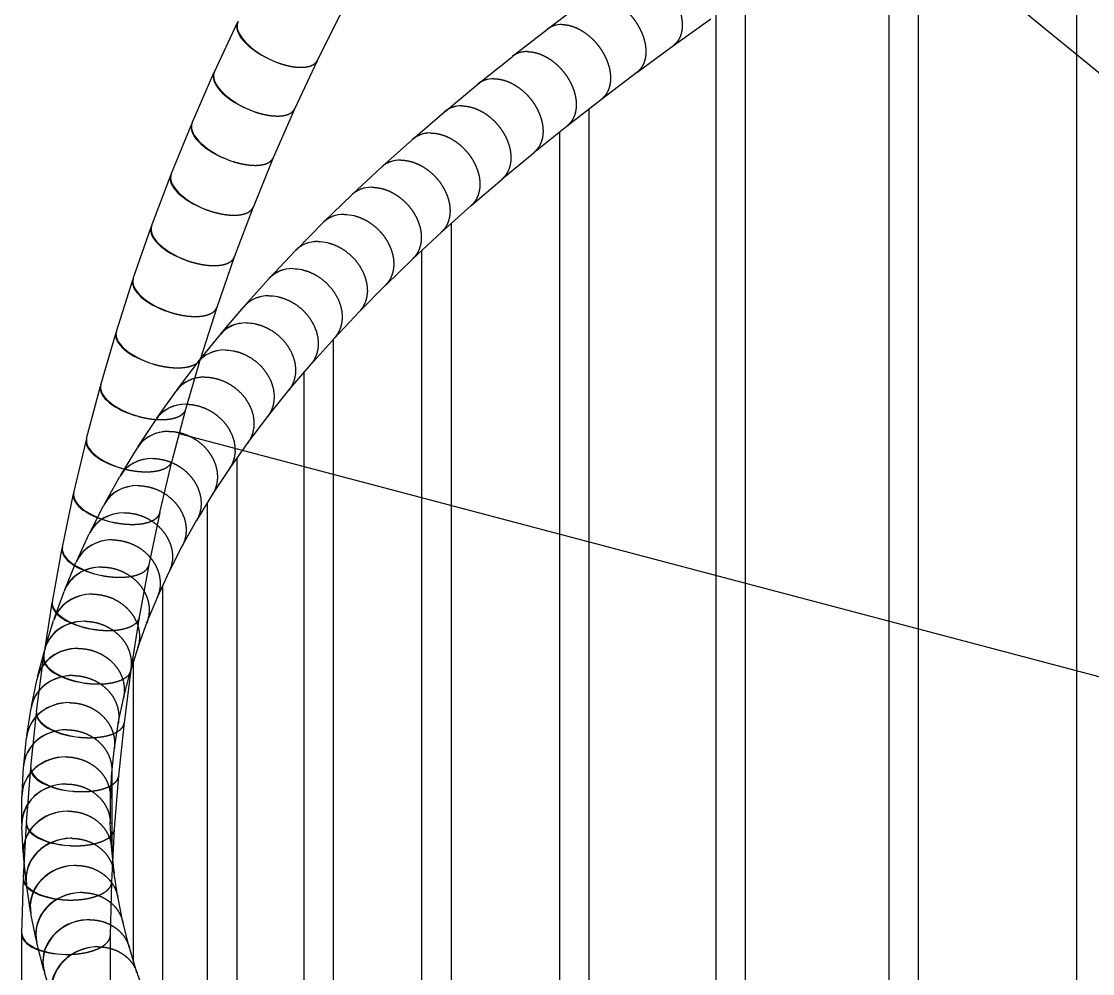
# Model space of a CAD drawing. Header units: millimetres. Extents: x -934 to 934, y -2220 to 2220.
# Drawn here: x -933.6 to -472.2, y 55.7 to 466 of the extents above; entities that cross this region are included whole.
import ezdxf

# ---------------------------------------------------------------- set-up
doc = ezdxf.new("R2010")
doc.units = ezdxf.units.MM
doc.layers.add('Elevation', color=7, linetype='CONTINUOUS')
doc.layers.add('Plan', color=7, linetype='CONTINUOUS')

msp = doc.modelspace()

# ---------------------------------------------------------------- linework, layer by layer
at = {"layer": 'Elevation'}
for p, q in [((-479.04, -316.78), (-479.04, 567.98)), ((-547.16, -275.36), (-547.16, 526.04)), ((-559.86, -267.31), (-559.86, 518.52)), ((-621.66, -226.42), (-621.66, 477.33)), ((-706.83, 462.87), (-691.37, 474.56)), ((-652.79, 455.63), (-636.6, 467.21)), ((-634.36, -217.55), (-634.36, 468.77)), ((-722.06, 451.01), (-707.05, 462.7)), ((-668.5, 444.09), (-652.75, 455.66)), ((-736.83, 439.14), (-722.29, 450.83)), ((-683.75, 432.56), (-668.45, 444.12)), ((-751.13, 427.25), (-737.07, 438.94)), ((-698.53, 421.05), (-683.7, 432.6)), ((-764.96, 415.35), (-751.38, 427.04)), ((-688.99, -177.27), (-688.99, 428.47)), ((-712.83, 409.55), (-698.47, 421.09)), ((-701.69, -167.3), (-701.69, 418.5)), ((-778.3, 403.43), (-765.22, 415.12)), ((-726.64, 398.06), (-712.77, 409.6)), ((-791.15, 391.49), (-778.57, 403.18)), ((-739.96, 386.59), (-726.58, 398.12)), ((-803.5, 379.53), (-791.44, 391.22)), ((-752.77, 375.15), (-739.89, 386.66)), ((-815.34, 367.54), (-803.8, 379.23)), ((-748.39, -127.85), (-748.39, 379.06)), ((-765.06, 363.72), (-752.69, 375.22)), ((-826.67, 355.53), (-815.65, 367.22)), ((-761.09, -116.2), (-761.09, 367.41)), ((-776.83, 352.31), (-764.98, 363.8)), ((-837.47, 343.49), (-826.98, 355.18)), ((-788.07, 340.93), (-776.75, 352.4)), ((-847.73, 331.43), (-837.79, 343.11)), ((-798.77, 329.57), (-787.98, 341.03)), ((-857.46, 319.33), (-848.07, 331.02)), ((-808.93, 318.25), (-798.67, 329.68)), ((-799.17, -77.92), (-799.17, 329.14)), ((-866.64, 307.19), (-857.81, 318.88)), ((-818.53, 306.95), (-808.82, 318.37)), ((-811.87, -63.6), (-811.87, 314.79)), ((-875.27, 295.02), (-866.99, 306.71)), ((-827.58, 295.69), (-818.42, 307.09)), ((-836.07, 284.46), (-827.47, 295.84)), ((-883.33, 282.81), (-875.62, 294.5)), ((-890.83, 270.56), (-883.69, 282.25)), ((-843.99, 273.27), (-835.95, 284.63)), ((-840.75, -26.63), (-840.75, 277.85)), ((-851.34, 262.12), (-843.87, 273.45)), ((-897.74, 258.27), (-891.18, 269.96)), ((-858.13, 251.01), (-851.22, 262.32)), ((-853.45, -7.48), (-853.45, 258.67)), ((-904.07, 245.94), (-898.09, 257.63)), ((-864.34, 239.94), (-858, 251.23)), ((-909.81, 233.55), (-904.41, 245.24)), ((-869.98, 228.92), (-864.22, 240.18)), ((-914.94, 221.13), (-910.13, 232.82)), ((-875.05, 217.94), (-869.86, 229.18)), ((-872.66, 28.09), (-872.66, 223.12)), ((-919.46, 208.66), (-915.24, 220.35)), ((-879.55, 207.01), (-874.93, 218.23)), ((-923.37, 196.14), (-919.74, 207.83)), ((-883.48, 196.13), (-879.44, 207.32)), ((-926.64, 183.59), (-923.61, 195.28)), ((-886.84, 185.28), (-883.38, 196.45)), ((-885.36, 61.14), (-885.36, 190.07)), ((-889.65, 174.47), (-886.76, 185.62)), ((-929.29, 171), (-926.85, 182.69)), ((-891.89, 163.7), (-889.57, 174.83)), ((-931.29, 158.38), (-929.46, 170.07)), ((-893.58, 152.95), (-891.83, 164.07)), ((-932.65, 145.74), (-931.42, 157.43)), ((-894.71, 142.22), (-893.54, 153.33)), ((-914.34, 149.1), (-914.34, 149.1)), ((-914.34, 149.1), (-914.34, 149.1)), ((-933.36, 133.08), (-932.73, 144.77)), ((-894.53, 107.47), (-894.53, 143.91)), ((-895.29, 131.51), (-894.69, 142.61)), ((-933.42, 120.41), (-933.39, 132.1)), ((-895.32, 120.8), (-895.29, 131.9)), ((-894.79, 110.08), (-895.34, 121.19)), ((-932.83, 107.74), (-933.4, 119.43)), ((-931.58, 95.08), (-932.75, 106.77)), ((-893.72, 99.36), (-894.83, 110.47)), ((-892.09, 88.61), (-893.78, 99.74)), ((-929.69, 82.43), (-931.46, 94.12)), ((-889.9, 77.84), (-892.16, 88.98)), ((-927.15, 69.81), (-929.52, 81.5)), ((-887.16, 67.04), (-889.99, 78.2)), ((-923.97, 57.22), (-926.94, 68.91)), ((-883.85, 56.19), (-887.26, 67.37)), ((-920.16, 44.66), (-923.73, 56.35)), ((-879.98, 45.31), (-883.96, 56.51))]:
    msp.add_line(p, q, dxfattribs=at)
for centre, major_axis, ratio, start_param, end_param in [((-695.34, 447.68), (11.71, -15.03), 0.68799, -3.627878, -3.141593), ((-695.34, 447.68), (11.49, -15.2), 0.673077, -3.141593, -3.131034), ((-695.34, 447.68), (11.49, -15.2), 0.673077, -3.618002, -3.141593), ((-710.35, 435.99), (11.94, -14.85), 0.70245, -3.65003, -3.141593), ((-710.35, 435.99), (11.71, -15.03), 0.68799, -3.639321, -3.141593), ((-710.35, 435.99), (11.71, -15.03), 0.68799, -3.141593, -3.130624), ((-724.89, 424.3), (12.18, -14.65), 0.716448, -3.673075, -3.141593), ((-724.89, 424.3), (11.94, -14.85), 0.70245, -3.141593, -3.130186), ((-724.89, 424.3), (11.94, -14.85), 0.70245, -3.661474, -3.141593), ((-738.95, 412.61), (12.43, -14.44), 0.729974, -3.697072, -3.141593), ((-738.95, 412.61), (12.18, -14.65), 0.716448, -3.684518, -3.141593), ((-738.95, 412.61), (12.18, -14.65), 0.716448, -3.141593, -3.129717), ((-752.52, 400.92), (12.69, -14.2), 0.74302, -3.722088, -3.141593), ((-752.52, 400.92), (12.43, -14.44), 0.729974, -3.141593, -3.129216), ((-752.52, 400.92), (12.43, -14.44), 0.729974, -3.708516, -3.141593), ((-765.6, 389.23), (12.97, -13.95), 0.755577, -3.748188, -3.141593), ((-765.6, 389.23), (12.69, -14.2), 0.74302, -3.733531, -3.141593), ((-765.6, 389.23), (12.69, -14.2), 0.74302, -3.141593, -3.128682), ((-778.18, 377.54), (13.26, -13.68), 0.767636, -3.775445, -3.141593), ((-778.18, 377.54), (12.97, -13.95), 0.755577, -3.759631, -3.141593), ((-778.18, 377.54), (12.97, -13.95), 0.755577, -3.141593, -3.128113), ((-790.24, 365.85), (13.56, -13.38), 0.77919, -3.803931, -3.141593), ((-790.24, 365.85), (13.26, -13.68), 0.767636, -3.141593, -3.127508), ((-790.24, 365.85), (13.26, -13.68), 0.767636, -3.786888, -3.141593), ((-801.79, 354.16), (13.86, -13.06), 0.790232, -3.833723, -3.141593), ((-801.79, 354.16), (13.56, -13.38), 0.77919, -3.815374, -3.141593), ((-801.79, 354.16), (13.56, -13.38), 0.77919, -3.141593, -3.126865), ((-812.8, 342.47), (14.18, -12.72), 0.800753, -3.864898, -3.141593), ((-812.8, 342.47), (13.86, -13.06), 0.790232, -3.141593, -3.126183), ((-812.8, 342.47), (13.86, -13.06), 0.790232, -3.845166, -3.141593), ((-823.28, 330.78), (14.51, -12.34), 0.810747, -3.897532, -3.141593), ((-823.28, 330.78), (14.18, -12.72), 0.800753, -3.876341, -3.141593), ((-823.28, 330.78), (14.18, -12.72), 0.800753, -3.141593, -3.125463), ((-833.22, 319.09), (14.85, -11.93), 0.820207, -3.931704, -3.141593), ((-833.22, 319.09), (14.51, -12.34), 0.810747, -3.908976, -3.141593), ((-833.22, 319.09), (14.51, -12.34), 0.810747, -3.141593, -3.124704), ((-842.61, 307.4), (15.2, -11.49), 0.829128, -3.967486, -3.141593), ((-842.61, 307.4), (14.85, -11.93), 0.820207, -3.943147, -3.141593), ((-842.61, 307.4), (14.85, -11.93), 0.820207, -3.141593, -3.123907), ((-851.45, 295.71), (15.55, -11.01), 0.837503, -4.004948, -3.141593), ((-851.45, 295.71), (15.2, -11.49), 0.829128, -3.97893, -3.141593), ((-851.45, 295.71), (15.2, -11.49), 0.829128, -3.141593, -3.123076), ((-859.72, 284.02), (15.9, -10.49), 0.845326, -4.04415, -3.141593), ((-859.72, 284.02), (15.55, -11.01), 0.837503, -4.016391, -3.141593), ((-859.72, 284.02), (15.55, -11.01), 0.837503, -3.141593, -3.122213), ((-867.43, 272.33), (16.26, -9.93), 0.852593, -4.085143, -3.141593), ((-867.43, 272.33), (15.9, -10.49), 0.845326, -4.055593, -3.141593), ((-867.43, 272.33), (15.9, -10.49), 0.845326, -3.141593, -3.121323), ((-874.57, 260.64), (16.61, -9.33), 0.859299, -4.127962, -3.141593), ((-874.57, 260.64), (16.26, -9.93), 0.852593, -4.096586, -3.141593), ((-874.57, 260.64), (16.26, -9.93), 0.852593, -3.141593, -3.120413), ((-881.13, 248.95), (16.96, -8.68), 0.86544, -4.172626, -3.141593), ((-881.13, 248.95), (16.61, -9.33), 0.859299, -4.139405, -3.141593), ((-887.11, 237.26), (17.29, -7.99), 0.87101, -4.219128, -3.141593), ((-887.11, 237.26), (16.96, -8.68), 0.86544, -4.184069, -3.141593), ((-881.13, 248.95), (16.61, -9.33), 0.859299, -3.141593, -3.119492), ((-887.11, 237.26), (16.96, -8.68), 0.86544, -3.141593, -3.11857), ((-892.51, 225.57), (17.62, -7.25), 0.876008, -4.267436, -3.141593), ((-892.51, 225.57), (17.29, -7.99), 0.87101, -4.230571, -3.141593), ((-897.32, 213.88), (17.92, -6.47), 0.880429, -4.317486, -3.141593), ((-897.32, 213.88), (17.62, -7.25), 0.876008, -4.278879, -3.141593), ((-892.51, 225.57), (17.29, -7.99), 0.87101, -3.141593, -3.117661), ((-901.54, 202.19), (18.19, -5.65), 0.88427, -4.369179, -3.141593), ((-901.54, 202.19), (17.92, -6.47), 0.880429, -4.328929, -3.141593), ((-897.32, 213.88), (17.62, -7.25), 0.876008, -3.141593, -3.11678), ((-901.54, 202.19), (17.92, -6.47), 0.880429, -3.141593, -3.115944), ((-905.17, 190.5), (18.44, -4.78), 0.887529, -4.422381, -3.141593), ((-905.17, 190.5), (18.19, -5.65), 0.88427, -4.380622, -3.141593), ((-908.2, 178.81), (18.65, -3.88), 0.890204, -4.476916, -3.141593), ((-908.2, 178.81), (18.44, -4.78), 0.887529, -4.433824, -3.141593), ((-905.17, 190.5), (18.19, -5.65), 0.88427, -3.141593, -3.11517), ((-910.64, 167.12), (18.82, -2.95), 0.892293, -4.532576, -3.141593), ((-910.64, 167.12), (18.65, -3.88), 0.890204, -4.48836, -3.141593), ((-908.2, 178.81), (18.44, -4.78), 0.887529, -3.141593, -3.114479), ((-912.47, 155.43), (18.94, -2), 0.893795, -4.589116, -3.141593), ((-912.47, 155.43), (18.82, -2.95), 0.892293, -4.544019, -3.141593), ((-910.64, 167.12), (18.65, -3.88), 0.890204, -3.141593, -3.113889), ((-913.71, 143.74), (19.02, -1.03), 0.894709, -4.646266, -3.141593), ((-913.71, 143.74), (18.94, -2), 0.893795, -4.60056, -3.141593), ((-912.47, 155.43), (18.82, -2.95), 0.892293, -3.141593, -3.113416), ((-913.71, 143.74), (19.02, -1.03), 0.894709, -4.646267, -4.646266), ((-914.34, 132.05), (19.05, -0.05), 0.895033, -4.703732, -3.141593), ((-914.34, 132.05), (19.02, -1.03), 0.894709, -4.657709, -3.141593), ((-914.34, 132.05), (19.02, -1.03), 0.894709, -4.664016, -4.657709), ((-914.34, 132.05), (19.05, -0.05), 0.895033, -4.710038, -4.703732), ((-914.34, 132.05), (19.02, -1.03), 0.894709, -4.664015957, -4.664015787), ((-914.34, 132.05), (19.05, -0.05), 0.895033, -4.710041, -4.710038), ((-913.71, 143.74), (18.94, -2), 0.893795, -3.141593, -3.113076), ((-914.37, 120.36), (19.03, 0.93), 0.894769, -4.756076, -3.141593), ((-914.37, 120.36), (19.05, -0.05), 0.895033, -4.710038, -3.141593), ((-914.37, 120.36), (19.03, 0.93), 0.894769, -4.761215, -4.756076), ((-914.37, 120.36), (19.05, -0.05), 0.895033, -4.715176, -4.710038), ((-914.34, 132.05), (19.02, -1.03), 0.894709, -3.141593, -3.11288), ((-913.8, 108.67), (18.95, 1.9), 0.893915, -4.801815, -3.141593), ((-913.8, 108.67), (19.03, 0.93), 0.894769, -4.756076, -3.141593), ((-913.8, 108.67), (18.95, 1.9), 0.893915, -4.81841, -4.801815), ((-913.8, 108.67), (19.03, 0.93), 0.894769, -4.772658, -4.756076), ((-914.37, 120.36), (19.05, -0.05), 0.895033, -3.141593, -3.112834), ((-912.63, 96.98), (18.83, 2.86), 0.892474, -4.846951, -3.141593), ((-912.63, 96.98), (18.95, 1.9), 0.893915, -4.801815, -3.141593), ((-912.63, 96.98), (18.83, 2.86), 0.892474, -4.875025, -4.846951), ((-912.63, 96.98), (18.95, 1.9), 0.893915, -4.829853, -4.801815), ((-913.8, 108.67), (19.03, 0.93), 0.894769, -3.141593, -3.11294), ((-910.85, 85.29), (18.67, 3.79), 0.890444, -4.891197, -3.141593), ((-910.85, 85.29), (18.83, 2.86), 0.892474, -4.846951, -3.141593), ((-910.85, 85.29), (18.67, 3.79), 0.890444, -4.930786, -4.891197), ((-910.85, 85.29), (18.83, 2.86), 0.892474, -4.886468, -4.846951), ((-912.63, 96.98), (18.95, 1.9), 0.893915, -3.141593, -3.113195), ((-908.48, 73.6), (18.46, 4.69), 0.887829, -4.934294, -3.141593), ((-908.48, 73.6), (18.67, 3.79), 0.890444, -4.891197, -3.141593), ((-908.48, 73.6), (18.46, 4.69), 0.887829, -4.985447, -4.934294), ((-908.48, 73.6), (18.67, 3.79), 0.890444, -4.94223, -4.891197), ((-910.85, 85.29), (18.83, 2.86), 0.892474, -3.141593, -3.113589), ((-905.51, 61.91), (18.22, 5.56), 0.884629, -4.976016, -3.141593), ((-905.51, 61.91), (18.46, 4.69), 0.887829, -4.934294, -3.141593), ((-905.51, 61.91), (18.22, 5.56), 0.884629, -5.038793, -4.976016), ((-905.51, 61.91), (18.46, 4.69), 0.887829, -4.99689, -4.934294), ((-908.48, 73.6), (18.67, 3.79), 0.890444, -3.141593, -3.114111), ((-901.94, 50.22), (18.22, 5.56), 0.884629, -4.976016, -3.141593), ((-901.94, 50.22), (17.95, 6.39), 0.880847, -5.016173, -3.141593), ((-901.94, 50.22), (17.95, 6.39), 0.880847, -5.090648, -5.016173), ((-901.94, 50.22), (18.22, 5.56), 0.884629, -5.050236, -4.976016), ((-905.51, 61.91), (18.46, 4.69), 0.887829, -3.141593, -3.114743)]:
    msp.add_ellipse(centre, major_axis=major_axis, ratio=ratio, start_param=start_param, end_param=end_param, dxfattribs=at)
for points, degree in [([(-685.56, 476.42), (-683.95, 476.31), (-682.28, 475.99), (-680.59, 475.47), (-678.88, 474.74), (-677.19, 473.82), (-675.53, 472.72), (-673.92, 471.46), (-672.39, 470.04), (-670.96, 468.49), (-669.63, 466.83), (-668.43, 465.07), (-667.38, 463.24), (-666.48, 461.36), (-665.75, 459.46)], 1), ([(-650.1, 470.96), (-649.69, 469.59), (-649.36, 468.24), (-649.13, 466.91), (-649, 465.6), (-648.95, 464.32), (-649.01, 463.09), (-649.16, 461.91), (-649.41, 460.79), (-649.75, 459.73), (-650.18, 458.75), (-650.7, 457.85), (-651.3, 457.03), (-651.99, 456.3), (-652.75, 455.66)], 1), ([(-700.86, 464.73), (-699.21, 464.62), (-697.51, 464.3), (-695.79, 463.78), (-694.06, 463.05), (-692.34, 462.13), (-690.66, 461.03), (-689.04, 459.77), (-687.5, 458.35), (-686.06, 456.8), (-684.73, 455.14), (-683.54, 453.38), (-682.49, 451.55), (-681.61, 449.67), (-680.89, 447.77)], 1), ([(-665.68, 459.27), (-665.29, 457.93), (-664.98, 456.6), (-664.77, 455.29), (-664.65, 454), (-664.62, 452.75), (-664.69, 451.53), (-664.85, 450.37), (-665.11, 449.26), (-665.45, 448.21), (-665.88, 447.24), (-666.41, 446.33), (-667.01, 445.51), (-667.69, 444.77), (-668.45, 444.12)], 1), ([(-665.75, 459.46), (-665.68, 459.27)], 1), ([(-715.7, 453.04), (-714.02, 452.93), (-712.29, 452.61), (-710.53, 452.09), (-708.78, 451.36), (-707.04, 450.44), (-705.34, 449.34), (-703.71, 448.08), (-702.16, 446.66), (-700.71, 445.11), (-699.38, 443.45), (-698.19, 441.69), (-697.15, 439.86), (-696.28, 437.98), (-695.58, 436.08)], 1), ([(-652.75, 455.66), (-652.83, 455.6)], 1), ([(-680.89, 447.77), (-680.83, 447.58)], 1), ([(-680.83, 447.58), (-680.45, 446.27), (-680.16, 444.96), (-679.97, 443.67), (-679.86, 442.41), (-679.85, 441.18), (-679.93, 439.98), (-680.1, 438.83), (-680.36, 437.74), (-680.71, 436.7), (-681.14, 435.73), (-681.66, 434.83), (-682.26, 434), (-682.94, 433.26), (-683.7, 432.6)], 1), ([(-668.45, 444.12), (-668.54, 444.06)], 1), ([(-730.07, 441.35), (-728.35, 441.24), (-726.59, 440.92), (-724.81, 440.4), (-723.03, 439.67), (-721.27, 438.75), (-719.56, 437.65), (-717.91, 436.39), (-716.35, 434.97), (-714.9, 433.42), (-713.58, 431.76), (-712.39, 430), (-711.36, 428.17), (-710.5, 426.29), (-709.82, 424.39)], 1), ([(-695.52, 435.89), (-695.17, 434.6), (-694.9, 433.32), (-694.72, 432.06), (-694.63, 430.82), (-694.62, 429.61), (-694.71, 428.44), (-694.89, 427.31), (-695.15, 426.22), (-695.5, 425.2), (-695.94, 424.23), (-696.46, 423.34), (-697.06, 422.51), (-697.73, 421.76), (-698.47, 421.09)], 1), ([(-695.58, 436.08), (-695.52, 435.89)], 1), ([(-743.95, 429.66), (-742.21, 429.55), (-740.42, 429.23), (-738.61, 428.71), (-736.81, 427.98), (-735.03, 427.06), (-733.3, 425.96), (-731.64, 424.7), (-730.08, 423.28), (-728.62, 421.73), (-727.3, 420.07), (-726.12, 418.31), (-725.1, 416.48), (-724.25, 414.6), (-723.58, 412.7)], 1), ([(-683.7, 432.6), (-683.8, 432.52)], 1), ([(-709.76, 424.2), (-709.42, 422.94), (-709.17, 421.69), (-709.01, 420.45), (-708.93, 419.24), (-708.94, 418.05), (-709.03, 416.9), (-709.22, 415.79), (-709.48, 414.72), (-709.84, 413.7), (-710.27, 412.75), (-710.78, 411.85), (-711.37, 411.03), (-712.04, 410.27), (-712.77, 409.6)], 1), ([(-709.82, 424.39), (-709.76, 424.2)], 1), ([(-698.47, 421.09), (-698.58, 421)], 1), ([(-757.35, 417.97), (-755.57, 417.86), (-753.76, 417.54), (-751.92, 417.02), (-750.1, 416.29), (-748.3, 415.37), (-746.56, 414.27), (-744.89, 413.01), (-743.32, 411.59), (-741.86, 410.04), (-740.54, 408.38), (-739.36, 406.62), (-738.35, 404.79), (-737.52, 402.91), (-736.87, 401.01)], 1), ([(-723.53, 412.51), (-723.21, 411.28), (-722.98, 410.06), (-722.83, 408.85), (-722.76, 407.66), (-722.78, 406.5), (-722.89, 405.37), (-723.07, 404.27), (-723.34, 403.22), (-723.69, 402.22), (-724.12, 401.27), (-724.63, 400.39), (-725.21, 399.56), (-725.86, 398.8), (-726.58, 398.12)], 1), ([(-723.58, 412.7), (-723.53, 412.51)], 1), ([(-770.25, 406.28), (-768.44, 406.17), (-766.6, 405.85), (-764.74, 405.33), (-762.9, 404.6), (-761.08, 403.68), (-759.33, 402.58), (-757.65, 401.32), (-756.07, 399.9), (-754.62, 398.35), (-753.29, 396.69), (-752.13, 394.93), (-751.13, 393.1), (-750.31, 391.22), (-749.68, 389.32)], 1), ([(-712.77, 409.6), (-712.89, 409.5)], 1), ([(-736.82, 400.82), (-736.52, 399.62), (-736.31, 398.43), (-736.18, 397.25), (-736.12, 396.09), (-736.15, 394.95), (-736.26, 393.84), (-736.44, 392.77), (-736.71, 391.74), (-737.06, 390.75), (-737.48, 389.81), (-737.98, 388.93), (-738.55, 388.11), (-739.19, 387.35), (-739.89, 386.66)], 1), ([(-736.87, 401.01), (-736.82, 400.82)], 1), ([(-726.58, 398.12), (-726.71, 398.01)], 1), ([(-782.64, 394.59), (-780.8, 394.48), (-778.94, 394.16), (-777.06, 393.64), (-775.19, 392.91), (-773.36, 391.99), (-771.6, 390.89), (-769.91, 389.63), (-768.33, 388.21), (-766.87, 386.66), (-765.55, 385), (-764.39, 383.24), (-763.41, 381.41), (-762.6, 379.53), (-761.99, 377.63)], 1), ([(-749.63, 389.13), (-749.35, 387.96), (-749.15, 386.8), (-749.03, 385.65), (-748.99, 384.52), (-749.02, 383.41), (-749.14, 382.33), (-749.33, 381.28), (-749.59, 380.26), (-749.93, 379.29), (-750.35, 378.37), (-750.83, 377.49), (-751.39, 376.67), (-752.01, 375.91), (-752.69, 375.22)], 1), ([(-749.68, 389.32), (-749.63, 389.13)], 1), ([(-739.89, 386.66), (-740.03, 386.53)], 1), ([(-794.52, 382.9), (-793.13, 382.9), (-791.7, 382.71), (-790.27, 382.35)], 3), ([(-790.27, 382.35), (-788.67, 381.88), (-787.1, 381.27), (-785.54, 380.52), (-784.03, 379.65), (-782.58, 378.65), (-781.19, 377.54), (-779.88, 376.33), (-778.67, 375.02), (-777.55, 373.63), (-776.55, 372.18), (-775.66, 370.67), (-774.91, 369.12), (-774.28, 367.54), (-773.8, 365.94)], 1), ([(-761.94, 377.44), (-761.69, 376.3), (-761.51, 375.18), (-761.4, 374.06), (-761.36, 372.96), (-761.4, 371.88), (-761.52, 370.82), (-761.71, 369.79), (-761.97, 368.8), (-762.3, 367.85), (-762.71, 366.94), (-763.18, 366.07), (-763.72, 365.26), (-764.32, 364.5), (-764.98, 363.8)], 1), ([(-761.99, 377.63), (-761.94, 377.44)], 1), ([(-752.69, 375.22), (-752.85, 375.08)], 1), ([(-805.87, 371.21), (-804.54, 371.21), (-803.17, 371.04), (-801.81, 370.72)], 3), ([(-801.81, 370.72), (-801.76, 370.71)], 1), ([(-801.76, 370.71), (-799.06, 369.87), (-796.43, 368.63), (-793.93, 367.04), (-791.62, 365.12), (-789.57, 362.94), (-787.82, 360.53), (-786.42, 357.97), (-785.4, 355.31), (-784.78, 352.62), (-784.59, 349.97), (-784.82, 347.43), (-785.48, 345.05), (-786.54, 342.9), (-787.98, 341.03)], 1), ([(-773.8, 365.94), (-773.55, 364.83), (-773.37, 363.72), (-773.27, 362.62), (-773.23, 361.54), (-773.27, 360.47), (-773.38, 359.43), (-773.56, 358.41), (-773.82, 357.42), (-774.14, 356.47), (-774.53, 355.56), (-774.99, 354.7), (-775.51, 353.88), (-776.1, 353.11), (-776.75, 352.4)], 1), ([(-764.98, 363.8), (-765.15, 363.64)], 1), ([(-816.69, 359.52), (-815.42, 359.52), (-814.12, 359.37), (-812.82, 359.09)], 3), ([(-812.82, 359.09), (-812.78, 359.08)], 1), ([(-812.78, 359.08), (-810.07, 358.28), (-807.43, 357.09), (-804.92, 355.54), (-802.6, 353.68), (-800.53, 351.54), (-798.77, 349.18), (-797.34, 346.65), (-796.29, 344.02), (-795.65, 341.36), (-795.43, 338.72), (-795.63, 336.17), (-796.25, 333.78), (-797.27, 331.6), (-798.67, 329.68)], 1), ([(-776.75, 352.4), (-776.92, 352.22)], 1), ([(-826.98, 347.83), (-825.77, 347.83), (-824.53, 347.7), (-823.3, 347.45)], 3), ([(-823.3, 347.45), (-823.26, 347.44)], 1), ([(-823.26, 347.44), (-820.55, 346.68), (-817.91, 345.54), (-815.39, 344.05), (-813.06, 342.23), (-810.98, 340.14), (-809.19, 337.83), (-807.75, 335.34), (-806.67, 332.75), (-806, 330.11), (-805.74, 327.49), (-805.9, 324.94), (-806.48, 322.53), (-807.46, 320.33), (-808.82, 318.37)], 1), ([(-787.98, 341.03), (-788.17, 340.83)], 1), ([(-836.72, 336.14), (-835.57, 336.14), (-834.4, 336.02), (-833.24, 335.8)], 3), ([(-833.24, 335.8), (-833.2, 335.8)], 1), ([(-833.2, 335.8), (-830.49, 335.08), (-827.85, 333.99), (-825.33, 332.55), (-822.99, 330.78), (-820.9, 328.75), (-819.1, 326.48), (-817.63, 324.04), (-816.53, 321.49), (-815.82, 318.88), (-815.52, 316.27), (-815.64, 313.73), (-816.17, 311.31), (-817.11, 309.08), (-818.42, 307.09)], 1), ([(-798.67, 329.68), (-798.88, 329.46)], 1), ([(-845.91, 324.45), (-844.83, 324.45), (-843.73, 324.35), (-842.62, 324.15)], 3), ([(-842.62, 324.15), (-842.6, 324.15)], 1), ([(-842.6, 324.15), (-839.89, 323.48), (-837.25, 322.43), (-834.73, 321.04), (-832.39, 319.34), (-830.29, 317.35), (-828.47, 315.14), (-826.98, 312.75), (-825.85, 310.24), (-825.11, 307.66), (-824.77, 305.07), (-824.84, 302.54), (-825.32, 300.12), (-826.21, 297.87), (-827.47, 295.84)], 1), ([(-808.82, 318.37), (-808.93, 318.25), (-809.04, 318.12)], 2), ([(-854.54, 312.76), (-853.01, 312.76), (-851.46, 312.5)], 2), ([(-851.46, 312.5), (-851.43, 312.5)], 1), ([(-851.43, 312.5), (-848.74, 311.87), (-846.1, 310.87), (-843.59, 309.54), (-841.25, 307.89), (-839.14, 305.96), (-837.31, 303.81), (-835.8, 301.47), (-834.64, 299), (-833.86, 296.46), (-833.48, 293.9), (-833.5, 291.38), (-833.93, 288.96), (-834.75, 286.69), (-835.95, 284.63)], 1), ([(-818.42, 307.09), (-818.53, 306.95), (-818.65, 306.81)], 2), ([(-862.62, 301.07), (-861.18, 301.07), (-859.73, 300.85)], 2), ([(-859.73, 300.85), (-859.71, 300.85)], 1), ([(-859.71, 300.85), (-857.03, 300.26), (-854.4, 299.31), (-851.9, 298.03), (-849.56, 296.44), (-847.45, 294.57), (-845.61, 292.48), (-844.08, 290.2), (-842.89, 287.78), (-842.07, 285.28), (-841.64, 282.75), (-841.61, 280.25), (-841.98, 277.83), (-842.74, 275.55), (-843.87, 273.45)], 1), ([(-827.47, 295.84), (-827.58, 295.69), (-827.7, 295.54)], 2), ([(-870.12, 289.38), (-868.79, 289.38), (-867.44, 289.19)], 2), ([(-867.44, 289.19), (-867.42, 289.19)], 1), ([(-867.42, 289.19), (-864.75, 288.64), (-862.15, 287.74), (-859.65, 286.52), (-857.32, 284.99), (-855.21, 283.19), (-853.36, 281.15), (-851.81, 278.93), (-850.59, 276.56), (-849.74, 274.11), (-849.26, 271.62), (-849.17, 269.14), (-849.48, 266.73), (-850.16, 264.44), (-851.22, 262.32)], 1), ([(-835.95, 284.63), (-836.07, 284.46), (-836.19, 284.29)], 2), ([(-877.05, 277.69), (-875.82, 277.69), (-874.58, 277.53)], 2), ([(-874.58, 277.53), (-874.56, 277.53)], 1), ([(-874.56, 277.53), (-871.92, 277.02), (-869.33, 276.17), (-866.85, 275), (-864.53, 273.54), (-862.42, 271.8), (-860.56, 269.83), (-858.99, 267.67), (-857.75, 265.37), (-856.86, 262.96), (-856.33, 260.51), (-856.18, 258.06), (-856.42, 255.66), (-857.03, 253.37), (-858, 251.23)], 1), ([(-843.87, 273.45), (-843.99, 273.27), (-844.12, 273.08)], 2), ([(-883.4, 266), (-882.27, 266), (-881.14, 265.87)], 2), ([(-881.14, 265.87), (-881.12, 265.87)], 1), ([(-881.12, 265.87), (-878.51, 265.4), (-875.94, 264.6), (-873.48, 263.49), (-871.18, 262.08), (-869.07, 260.41), (-867.21, 258.51), (-865.63, 256.42), (-864.36, 254.18), (-863.42, 251.83), (-862.84, 249.42), (-862.63, 247.01), (-862.8, 244.63), (-863.33, 242.34), (-864.22, 240.18)], 1), ([(-851.22, 262.32), (-851.34, 262.12), (-851.48, 261.92)], 2), ([(-889.17, 254.31), (-888.15, 254.31), (-887.12, 254.2)], 2), ([(-887.12, 254.2), (-887.11, 254.2)], 1), ([(-887.11, 254.2), (-884.52, 253.77), (-881.99, 253.02), (-879.55, 251.97), (-877.26, 250.63), (-875.17, 249.03), (-873.3, 247.2), (-871.7, 245.18), (-870.41, 243), (-869.43, 240.71), (-868.8, 238.36), (-868.53, 235.98), (-868.62, 233.63), (-869.06, 231.35), (-869.86, 229.18)], 1), ([(-858, 251.23), (-858.13, 251.01), (-858.26, 250.79)], 2), ([(-894.36, 242.62), (-893.44, 242.62), (-892.52, 242.53)], 2), ([(-892.52, 242.53), (-892.51, 242.53)], 1), ([(-892.51, 242.53), (-889.96, 242.14), (-887.46, 241.44), (-885.05, 240.45), (-882.78, 239.17), (-880.69, 237.64), (-878.83, 235.89), (-877.22, 233.94), (-875.9, 231.83), (-874.89, 229.61), (-874.2, 227.31), (-873.87, 224.98), (-873.87, 222.66), (-874.23, 220.4), (-874.93, 218.23)], 1), ([(-864.22, 240.18), (-864.34, 239.94), (-864.47, 239.7)], 2), ([(-898.96, 230.93), (-898.14, 230.93), (-897.33, 230.86)], 2), ([(-897.33, 230.86), (-897.32, 230.86)], 1), ([(-897.32, 230.86), (-894.81, 230.51), (-892.35, 229.86), (-889.97, 228.92), (-887.73, 227.71), (-885.66, 226.26), (-883.79, 224.58), (-882.18, 222.7), (-880.83, 220.67), (-879.78, 218.52), (-879.05, 216.28), (-878.64, 214.01), (-878.57, 211.72), (-878.84, 209.48), (-879.44, 207.32)], 1), ([(-869.86, 229.18), (-869.98, 228.92), (-870.11, 228.66)], 2), ([(-902.97, 219.24), (-902.26, 219.24), (-901.55, 219.19)], 2), ([(-901.55, 219.19), (-901.54, 219.19)], 1), ([(-901.54, 219.19), (-899.08, 218.87), (-896.65, 218.27), (-894.31, 217.39), (-892.1, 216.25), (-890.04, 214.87), (-888.19, 213.27), (-886.57, 211.47), (-885.2, 209.52), (-884.11, 207.44), (-883.33, 205.27), (-882.86, 203.05), (-882.71, 200.81), (-882.88, 198.6), (-883.38, 196.45)], 1), ([(-874.93, 218.23), (-875.05, 217.94), (-875.18, 217.67)], 2), ([(-906.38, 207.55), (-905.78, 207.55), (-905.17, 207.51)], 2), ([(-905.17, 207.51), (-905.17, 207.51)], 1), ([(-905.17, 207.51), (-902.75, 207.23), (-900.37, 206.68), (-898.07, 205.86), (-895.89, 204.78), (-893.86, 203.47), (-892.01, 201.95), (-890.39, 200.24), (-889, 198.37), (-887.88, 196.37), (-887.05, 194.27), (-886.51, 192.11), (-886.28, 189.93), (-886.37, 187.75), (-886.76, 185.62)], 1), ([(-879.44, 207.32), (-879.55, 207.01), (-879.67, 206.71)], 2), ([(-909.19, 195.86), (-908.7, 195.86), (-908.2, 195.83)], 2), ([(-908.2, 195.83), (-908.2, 195.83)], 1), ([(-908.2, 195.83), (-905.83, 195.59), (-903.5, 195.08), (-901.25, 194.32), (-899.1, 193.31), (-897.09, 192.08), (-895.26, 190.64), (-893.64, 189.01), (-892.24, 187.22), (-891.09, 185.3), (-890.21, 183.28), (-889.61, 181.19), (-889.3, 179.06), (-889.29, 176.93), (-889.57, 174.83)], 1), ([(-883.38, 196.45), (-883.48, 196.13), (-883.59, 195.81)], 2), ([(-886.76, 185.62), (-886.84, 185.28), (-886.95, 184.94)], 2), ([(-911.41, 184.17), (-911.02, 184.17), (-910.64, 184.15)], 2), ([(-910.64, 184.15), (-910.64, 184.15)], 1), ([(-910.64, 184.15), (-908.32, 183.94), (-906.04, 183.48), (-903.83, 182.77), (-901.73, 181.83), (-899.75, 180.68), (-897.93, 179.31), (-896.31, 177.77), (-894.9, 176.07), (-893.72, 174.24), (-892.8, 172.3), (-892.14, 170.28), (-891.75, 168.21), (-891.65, 166.13), (-891.83, 164.07)], 1), ([(-913.03, 172.48), (-912.75, 172.48), (-912.47, 172.47)], 2), ([(-912.47, 172.47), (-910.22, 172.29), (-907.99, 171.87), (-905.83, 171.22), (-903.76, 170.35), (-901.82, 169.27), (-900.02, 167.99), (-898.41, 166.53), (-896.99, 164.92), (-895.79, 163.17), (-894.82, 161.31), (-894.11, 159.37), (-893.65, 157.38), (-893.46, 155.35), (-893.54, 153.33)], 1), ([(-889.57, 174.83), (-889.65, 174.47), (-889.74, 174.12)], 2), ([(-891.83, 164.07), (-891.89, 163.7), (-891.97, 163.33)], 2), ([(-914.04, 160.79), (-913.71, 160.78)], 1), ([(-913.71, 160.78), (-911.51, 160.64), (-909.34, 160.26), (-907.23, 159.67), (-905.21, 158.86), (-903.3, 157.85), (-901.53, 156.65), (-899.92, 155.28), (-898.5, 153.75), (-897.28, 152.09), (-896.28, 150.32), (-895.51, 148.46), (-894.98, 146.54), (-894.71, 144.58), (-894.69, 142.61)], 1), ([(-893.54, 153.33), (-893.58, 152.95), (-893.64, 152.57)], 2), ([(-914.46, 149.1), (-914.34, 149.1)], 1), ([(-914.34, 149.1), (-912.2, 148.98), (-910.09, 148.64), (-908.04, 148.1), (-906.06, 147.36), (-904.19, 146.42), (-902.45, 145.3), (-900.85, 144.01), (-899.43, 142.58), (-898.19, 141.01), (-897.16, 139.32), (-896.35, 137.55), (-895.76, 135.7), (-895.4, 133.81), (-895.29, 131.9)], 1), ([(-914.34, 149.1), (-914.34, 149.1)], 1), ([(-894.69, 142.61), (-894.71, 142.22), (-894.75, 141.83)], 2), ([(-914.27, 137.41), (-912.2, 137.31), (-910.16, 137.01), (-908.17, 136.51), (-906.26, 135.82), (-904.43, 134.95), (-902.73, 133.91), (-901.16, 132.7), (-899.75, 131.36), (-898.51, 129.88), (-897.46, 128.29), (-896.61, 126.6), (-895.96, 124.84), (-895.54, 123.03), (-895.34, 121.19)], 1), ([(-895.29, 131.9), (-895.29, 131.51), (-895.31, 131.12)], 2), ([(-913.48, 125.72), (-911.5, 125.62), (-909.53, 125.35), (-907.62, 124.88), (-905.77, 124.25), (-904.01, 123.44), (-902.36, 122.47), (-900.83, 121.35), (-899.45, 120.09), (-898.22, 118.7), (-897.16, 117.21), (-896.28, 115.62), (-895.6, 113.95), (-895.11, 112.23), (-894.83, 110.47)], 1), ([(-895.34, 121.19), (-895.32, 120.8), (-895.32, 120.4)], 2), ([(-912.09, 114.03), (-910.19, 113.94), (-908.3, 113.68), (-906.47, 113.26), (-904.69, 112.67), (-902.99, 111.92), (-901.4, 111.02), (-899.91, 109.97), (-898.55, 108.8), (-897.34, 107.51), (-896.28, 106.11), (-895.39, 104.61), (-894.67, 103.04), (-894.13, 101.41), (-893.78, 99.74)], 1), ([(-894.83, 110.47), (-894.79, 110.08), (-894.78, 109.69)], 2), ([(-910.1, 102.34), (-908.27, 102.26), (-906.47, 102.02), (-904.71, 101.63), (-903.01, 101.08), (-901.37, 100.39), (-899.83, 99.55), (-898.39, 98.59), (-897.07, 97.49), (-895.87, 96.29), (-894.81, 94.98), (-893.91, 93.58), (-893.16, 92.11), (-892.58, 90.57), (-892.16, 88.98)], 1), ([(-893.78, 99.74), (-893.72, 99.36), (-893.68, 98.98)], 2), ([(-907.51, 90.65), (-905.76, 90.57), (-904.04, 90.36), (-902.35, 89.99), (-900.72, 89.49), (-899.15, 88.85), (-897.66, 88.08), (-896.27, 87.18), (-894.98, 86.17), (-893.81, 85.05), (-892.76, 83.83), (-891.85, 82.53), (-891.08, 81.14), (-890.46, 79.7), (-889.99, 78.2)], 1), ([(-892.16, 88.98), (-892.09, 88.61), (-892.03, 88.24)], 2), ([(-904.32, 78.96), (-902.65, 78.89), (-901.01, 78.69), (-899.4, 78.35), (-897.83, 77.89), (-896.33, 77.3), (-894.9, 76.59), (-893.55, 75.76), (-892.3, 74.83), (-891.15, 73.79), (-890.12, 72.65), (-889.2, 71.44), (-888.42, 70.14), (-887.77, 68.79), (-887.26, 67.37)], 1), ([(-889.99, 78.2), (-889.9, 77.84), (-889.83, 77.48)], 2), ([(-900.54, 67.27), (-898.95, 67.21), (-897.38, 67.02), (-895.84, 66.71), (-894.34, 66.29), (-892.9, 65.74), (-891.53, 65.09), (-890.23, 64.33), (-889.02, 63.46), (-887.9, 62.5), (-886.88, 61.45), (-885.97, 60.31), (-885.18, 59.11), (-884.51, 57.84), (-883.96, 56.51)], 1), ([(-887.26, 67.37), (-887.16, 67.04), (-887.07, 66.69)], 2), ([(-883.96, 56.51), (-883.85, 56.19), (-883.75, 55.87)], 2)]:
    msp.add_open_spline(points, degree=degree, dxfattribs=at)
at = {"layer": 'Plan'}
for p, q in [((-44.25, 95.76), (-692.79, 626.7)), ((-806.15, 449.2), (-795.87, 469.79)), ((-850.48, 444.35), (-840.54, 465.6)), ((-815.88, 428.39), (-806.13, 449.24)), ((-860.07, 422.41), (-850.68, 443.91)), ((-825.07, 407.34), (-815.86, 428.44)), ((-869.09, 400.23), (-860.26, 421.96)), ((-833.72, 386.06), (-825.05, 407.38)), ((-877.55, 377.82), (-869.27, 399.77)), ((-841.83, 364.57), (-833.71, 386.11)), ((-885.42, 355.21), (-877.71, 377.36)), ((-849.37, 342.87), (-841.81, 364.61)), ((-892.71, 332.4), (-885.58, 354.74)), ((-856.36, 320.99), (-849.36, 342.92)), ((-899.42, 309.4), (-892.86, 331.93)), ((-862.79, 298.93), (-856.35, 321.03)), ((-905.53, 286.25), (-899.55, 308.93)), ((-868.64, 276.72), (-862.77, 298.98)), ((-55.28, 74.16), (-865.58, 288.35)), ((-911.05, 262.95), (-905.65, 285.78)), ((-873.93, 254.37), (-868.63, 276.77)), ((-915.97, 239.51), (-911.16, 262.47)), ((-878.64, 231.89), (-873.92, 254.42)), ((-920.28, 215.95), (-916.06, 239.03)), ((-882.77, 209.29), (-878.63, 231.93)), ((-923.99, 192.29), (-920.37, 215.47)), ((-886.32, 186.59), (-882.76, 209.34)), ((-927.09, 168.55), (-924.06, 191.81)), ((-889.29, 163.82), (-886.31, 186.64)), ((-929.58, 144.73), (-927.15, 168.06)), ((-891.67, 140.97), (-889.28, 163.86)), ((-931.46, 120.85), (-929.63, 144.24)), ((-893.46, 118.07), (-891.66, 141.02)), ((-932.73, 96.94), (-931.5, 120.37)), ((-894.67, 95.13), (-893.46, 118.12)), ((-933.38, 73), (-932.75, 96.45)), ((-895.29, 72.17), (-894.67, 95.18)), ((-933.42, 49.05), (-933.39, 72.51)), ((-895.32, 49.2), (-895.29, 72.22)), ((-914.34, 63.99), (-914.34, 63.99)), ((-914.34, 63.99), (-914.34, 63.99))]:
    msp.add_line(p, q, dxfattribs=at)
for centre, major_axis, start_param, end_param in [((-823.28, 457.53), (17.04, -8.51), 3.141593, 4.718111), ((-823.28, 457.53), (17.26, -8.07), 3.141593, 4.706667), ((-823.28, 457.53), (17.26, -8.07), 3.112836, 3.141593), ((-833.22, 436.28), (17.46, -7.63), 3.141593, 4.706667), ((-833.22, 436.28), (17.26, -8.07), 3.141593, 4.718111), ((-833.22, 436.28), (17.46, -7.63), 3.112836, 3.141593), ((-842.61, 414.79), (17.65, -7.17), 3.141593, 4.706667), ((-842.61, 414.79), (17.46, -7.63), 3.141593, 4.718111), ((-842.61, 414.79), (17.65, -7.17), 3.112836, 3.141593), ((-851.45, 393.05), (17.83, -6.72), 3.141593, 4.706667), ((-851.45, 393.05), (17.65, -7.17), 3.141593, 4.718111), ((-851.45, 393.05), (17.83, -6.72), 3.112836, 3.141593), ((-859.72, 371.1), (17.99, -6.26), 3.141593, 4.706667), ((-859.72, 371.1), (17.83, -6.72), 3.141593, 4.718111), ((-859.72, 371.1), (17.99, -6.26), 3.112836, 3.141593), ((-867.43, 348.95), (18.15, -5.8), 3.141593, 4.706667), ((-867.43, 348.95), (17.99, -6.26), 3.141593, 4.718111), ((-867.43, 348.95), (18.15, -5.8), 3.112836, 3.141593), ((-874.57, 326.6), (18.15, -5.8), 3.141593, 4.718111), ((-874.57, 326.6), (18.29, -5.33), 3.141593, 4.706667), ((-874.57, 326.6), (18.29, -5.33), 3.112836, 3.141593), ((-881.13, 304.08), (18.29, -5.33), 3.141593, 4.718111), ((-881.13, 304.08), (18.42, -4.86), 3.112836, 3.141593), ((-881.13, 304.08), (18.42, -4.86), 3.141593, 4.706667), ((-887.11, 281.39), (18.42, -4.86), 3.141593, 4.718111), ((-887.11, 281.39), (18.54, -4.38), 3.141593, 4.706667), ((-887.11, 281.39), (18.54, -4.38), 3.112836, 3.141593), ((-892.51, 258.56), (18.65, -3.91), 3.141593, 4.706667), ((-892.51, 258.56), (18.54, -4.38), 3.141593, 4.718111), ((-892.51, 258.56), (18.65, -3.91), 3.112836, 3.141593), ((-897.32, 235.6), (18.74, -3.43), 3.141593, 4.706667), ((-897.32, 235.6), (18.65, -3.91), 3.141593, 4.718111), ((-897.32, 235.6), (18.74, -3.43), 3.112836, 3.141593), ((-901.54, 212.52), (18.82, -2.95), 3.141593, 4.706667), ((-901.54, 212.52), (18.74, -3.43), 3.141593, 4.718111), ((-901.54, 212.52), (18.82, -2.95), 3.112836, 3.141593), ((-905.17, 189.35), (18.89, -2.46), 3.141593, 4.706667), ((-905.17, 189.35), (18.82, -2.95), 3.141593, 4.718111), ((-905.17, 189.35), (18.89, -2.46), 3.112836, 3.141593), ((-908.2, 166.08), (18.95, -1.98), 3.141593, 4.706667), ((-908.2, 166.08), (18.89, -2.46), 3.141593, 4.718111), ((-908.2, 166.08), (18.95, -1.98), 3.112836, 3.141593), ((-910.64, 142.75), (18.99, -1.49), 3.141593, 4.706667), ((-910.64, 142.75), (18.95, -1.98), 3.141593, 4.718111), ((-910.64, 142.75), (18.99, -1.49), 3.112836, 3.141593), ((-912.47, 119.36), (19.02, -1), 3.141593, 4.706667), ((-912.47, 119.36), (18.99, -1.49), 3.141593, 4.718111), ((-912.47, 119.36), (19.02, -1), 3.112836, 3.141593), ((-913.71, 95.94), (19.02, -1), 3.141593, 4.718111), ((-913.71, 95.94), (19.04, -0.51), 3.141593, 4.706667), ((-913.71, 95.94), (19.04, -0.51), 3.112836, 3.141593), ((-913.71, 95.94), (19.04, -0.51), 4.706667, 4.706669), ((-914.34, 72.49), (19.04, -0.51), 3.141593, 4.718111), ((-914.34, 72.49), (19.05, -0.02), 3.112836, 3.141593), ((-914.34, 72.49), (19.05, -0.02), 3.141593, 4.706667), ((-914.34, 72.49), (19.04, -0.51), 4.718111, 4.724418), ((-914.34, 72.49), (19.05, -0.02), 4.706667, 4.712973), ((-914.34, 72.49), (19.04, -0.51), 4.724417619, 4.724417789), ((-914.34, 72.49), (19.05, -0.02), 4.712973, 4.712976)]:
    msp.add_ellipse(centre, major_axis=major_axis, ratio=0.445997, start_param=start_param, end_param=end_param, dxfattribs=at)
for points, degree in [([(-826.98, 449.88), (-825.77, 449.3), (-824.53, 448.77), (-823.3, 448.32)], 3), ([(-823.3, 448.32), (-823.26, 448.3)], 1), ([(-823.26, 448.3), (-821.57, 447.72), (-819.9, 447.23), (-818.25, 446.83), (-816.66, 446.54), (-815.12, 446.35), (-813.66, 446.26), (-812.29, 446.28), (-811.02, 446.4), (-809.87, 446.62), (-808.84, 446.95), (-807.95, 447.37), (-807.2, 447.9), (-806.6, 448.51), (-806.15, 449.2)], 1), ([(-806.15, 449.2), (-806.11, 449.29)], 1), ([(-836.72, 428.54), (-835.57, 428.02), (-834.4, 427.56), (-833.24, 427.15)], 3), ([(-833.24, 427.15), (-833.2, 427.14)], 1), ([(-833.2, 427.14), (-831.48, 426.58), (-829.77, 426.12), (-828.1, 425.75), (-826.47, 425.48), (-824.91, 425.32), (-823.43, 425.26), (-822.04, 425.3), (-820.75, 425.45), (-819.59, 425.7), (-818.55, 426.06), (-817.66, 426.51), (-816.91, 427.05), (-816.31, 427.68), (-815.88, 428.39)], 1), ([(-815.88, 428.39), (-815.84, 428.48)], 1), ([(-845.91, 406.96), (-844.83, 406.5), (-843.73, 406.09), (-842.62, 405.73)], 3), ([(-842.6, 405.72), (-840.84, 405.19), (-839.1, 404.76), (-837.4, 404.42), (-835.74, 404.18), (-834.15, 404.05), (-832.65, 404.01), (-831.24, 404.09), (-829.94, 404.26), (-828.76, 404.54), (-827.72, 404.92), (-826.82, 405.4), (-826.08, 405.96), (-825.49, 406.61), (-825.07, 407.34)], 1), ([(-825.07, 407.34), (-825.04, 407.43)], 1), ([(-842.62, 405.73), (-842.6, 405.72)], 1), ([(-854.54, 385.14), (-853.01, 384.54), (-851.46, 384.07)], 2), ([(-851.46, 384.07), (-851.43, 384.06)], 1), ([(-851.43, 384.06), (-849.65, 383.56), (-847.88, 383.16), (-846.14, 382.85), (-844.46, 382.64), (-842.85, 382.54), (-841.32, 382.54), (-839.89, 382.64), (-838.58, 382.85), (-837.39, 383.15), (-836.35, 383.56), (-835.45, 384.06), (-834.71, 384.64), (-834.13, 385.31), (-833.72, 386.06)], 1), ([(-833.72, 386.06), (-833.69, 386.15)], 1), ([(-859.71, 362.18), (-857.89, 361.71), (-856.09, 361.33), (-854.33, 361.06), (-852.62, 360.88), (-850.99, 360.81), (-849.44, 360.84), (-847.99, 360.98), (-846.67, 361.21), (-845.47, 361.55), (-844.42, 361.98), (-843.52, 362.5), (-842.78, 363.11), (-842.22, 363.8), (-841.83, 364.57)], 1), ([(-841.83, 364.57), (-841.79, 364.66)], 1), ([(-862.62, 363.11), (-861.18, 362.59), (-859.73, 362.18)], 2), ([(-859.73, 362.18), (-859.71, 362.18)], 1), ([(-867.42, 340.08), (-865.57, 339.65), (-863.75, 339.3), (-861.96, 339.06), (-860.23, 338.92), (-858.57, 338.88), (-857, 338.94), (-855.53, 339.11), (-854.19, 339.38), (-852.99, 339.74), (-851.93, 340.2), (-851.03, 340.75), (-850.3, 341.38), (-849.75, 342.09), (-849.37, 342.87)], 1), ([(-849.37, 342.87), (-849.34, 342.96)], 1), ([(-870.12, 340.89), (-868.79, 340.44), (-867.44, 340.09)], 2), ([(-867.44, 340.09), (-867.42, 340.08)], 1), ([(-877.05, 318.47), (-875.82, 318.1), (-874.58, 317.8)], 2), ([(-874.56, 317.79), (-872.69, 317.39), (-870.83, 317.08), (-869.02, 316.87), (-867.26, 316.77), (-865.58, 316.76), (-863.99, 316.86), (-862.51, 317.06), (-861.16, 317.35), (-859.95, 317.75), (-858.89, 318.24), (-857.99, 318.81), (-857.26, 319.46), (-856.72, 320.19), (-856.36, 320.99)], 1), ([(-856.36, 320.99), (-856.33, 321.08)], 1), ([(-874.58, 317.8), (-874.56, 317.79)], 1), ([(-883.4, 295.89), (-882.27, 295.58), (-881.14, 295.33)], 2), ([(-881.14, 295.33), (-881.12, 295.32)], 1), ([(-881.12, 295.32), (-879.22, 294.95), (-877.34, 294.68), (-875.5, 294.51), (-873.72, 294.43), (-872.02, 294.46), (-870.41, 294.6), (-868.92, 294.83), (-867.55, 295.16), (-866.34, 295.58), (-865.27, 296.1), (-864.38, 296.7), (-863.66, 297.37), (-863.13, 298.12), (-862.79, 298.93)], 1), ([(-862.79, 298.93), (-862.76, 299.03)], 1), ([(-889.17, 273.15), (-888.15, 272.89), (-887.12, 272.69)], 2), ([(-887.12, 272.69), (-887.11, 272.69)], 1), ([(-887.11, 272.69), (-885.18, 272.35), (-883.27, 272.12), (-881.41, 271.98), (-879.6, 271.94), (-877.88, 272.01), (-876.26, 272.18), (-874.75, 272.44), (-873.38, 272.81), (-872.15, 273.26), (-871.09, 273.8), (-870.2, 274.43), (-869.49, 275.13), (-868.97, 275.9), (-868.64, 276.72)], 1), ([(-868.64, 276.72), (-868.62, 276.82)], 1), ([(-892.51, 249.9), (-890.56, 249.6), (-888.62, 249.4), (-886.74, 249.3), (-884.91, 249.3), (-883.17, 249.41), (-881.53, 249.61), (-880.01, 249.91), (-878.63, 250.31), (-877.39, 250.8), (-876.33, 251.37), (-875.44, 252.02), (-874.74, 252.74), (-874.23, 253.53), (-873.93, 254.37)], 1), ([(-873.93, 254.37), (-873.91, 254.46)], 1), ([(-894.36, 250.27), (-893.44, 250.06), (-892.52, 249.9)], 2), ([(-892.52, 249.9), (-892.51, 249.9)], 1), ([(-897.32, 226.97), (-895.34, 226.71), (-893.39, 226.55), (-891.48, 226.49), (-889.63, 226.53), (-887.87, 226.68), (-886.22, 226.92), (-884.68, 227.25), (-883.29, 227.68), (-882.06, 228.2), (-880.99, 228.8), (-880.11, 229.48), (-879.42, 230.23), (-878.93, 231.03), (-878.64, 231.89)], 1), ([(-878.64, 231.89), (-878.62, 231.98)], 1), ([(-898.96, 227.26), (-898.14, 227.1), (-897.33, 226.98)], 2), ([(-897.33, 226.98), (-897.32, 226.97)], 1), ([(-901.54, 203.93), (-899.54, 203.71), (-897.56, 203.59), (-895.63, 203.57), (-893.77, 203.65), (-891.99, 203.83), (-890.32, 204.11), (-888.78, 204.48), (-887.38, 204.95), (-886.14, 205.5), (-885.08, 206.13), (-884.2, 206.83), (-883.52, 207.6), (-883.04, 208.42), (-882.77, 209.29)], 1), ([(-882.77, 209.29), (-882.75, 209.39)], 1), ([(-902.97, 204.15), (-902.26, 204.03), (-901.55, 203.93)], 2), ([(-901.55, 203.93), (-901.54, 203.93)], 1), ([(-905.17, 180.78), (-903.15, 180.6), (-901.15, 180.52), (-899.2, 180.54), (-897.31, 180.66), (-895.52, 180.88), (-893.83, 181.2), (-892.28, 181.61), (-890.88, 182.11), (-889.64, 182.69), (-888.57, 183.35), (-887.7, 184.08), (-887.03, 184.87), (-886.57, 185.71), (-886.32, 186.59)], 1), ([(-886.32, 186.59), (-886.31, 186.69)], 1), ([(-906.38, 180.94), (-905.78, 180.85), (-905.17, 180.78)], 2), ([(-905.17, 180.78), (-905.17, 180.78)], 1), ([(-908.2, 157.54), (-906.16, 157.4), (-904.14, 157.36), (-902.17, 157.42), (-900.27, 157.58), (-898.46, 157.84), (-896.76, 158.2), (-895.2, 158.65), (-893.79, 159.19), (-892.55, 159.81), (-891.49, 160.5), (-890.62, 161.25), (-889.96, 162.06), (-889.52, 162.92), (-889.29, 163.82)], 1), ([(-889.29, 163.82), (-889.28, 163.91)], 1), ([(-909.19, 157.65), (-908.7, 157.59), (-908.2, 157.54)], 2), ([(-908.2, 157.54), (-908.2, 157.54)], 1), ([(-910.64, 134.23), (-908.57, 134.13), (-906.53, 134.13), (-904.54, 134.23), (-902.63, 134.44), (-900.8, 134.74), (-899.1, 135.14), (-897.53, 135.63), (-896.11, 136.2), (-894.87, 136.85), (-893.81, 137.57), (-892.96, 138.35), (-892.31, 139.19), (-891.88, 140.06), (-891.67, 140.97)], 1), ([(-891.67, 140.97), (-891.66, 141.07)], 1), ([(-911.41, 134.29), (-911.02, 134.25), (-910.64, 134.23)], 2), ([(-910.64, 134.23), (-910.64, 134.23)], 1), ([(-912.47, 110.85), (-910.39, 110.79), (-908.33, 110.84), (-906.32, 110.99), (-904.39, 111.23), (-902.55, 111.58), (-900.84, 112.02), (-899.26, 112.55), (-897.84, 113.16), (-896.6, 113.84), (-895.55, 114.59), (-894.7, 115.4), (-894.07, 116.26), (-893.65, 117.15), (-893.46, 118.07)], 1), ([(-893.46, 118.07), (-893.46, 118.17)], 1), ([(-913.03, 110.89), (-912.47, 110.85)], 1), ([(-913.71, 87.43), (-911.61, 87.42), (-909.53, 87.51), (-907.51, 87.7), (-905.56, 87.99), (-903.71, 88.38), (-901.99, 88.86), (-900.4, 89.43), (-898.98, 90.08), (-897.74, 90.8), (-896.69, 91.58), (-895.85, 92.41), (-895.23, 93.29), (-894.84, 94.2), (-894.67, 95.13)], 1), ([(-894.67, 95.13), (-894.67, 95.23)], 1), ([(-914.04, 87.45), (-913.71, 87.43)], 1), ([(-914.34, 63.99), (-912.22, 64.02), (-910.13, 64.15), (-908.09, 64.39), (-906.13, 64.72), (-904.27, 65.16), (-902.54, 65.68), (-900.95, 66.29), (-899.53, 66.97), (-898.29, 67.73), (-897.25, 68.54), (-896.42, 69.4), (-895.81, 70.3), (-895.43, 71.23), (-895.29, 72.17)], 1), ([(-895.29, 72.17), (-895.29, 72.26)], 1), ([(-914.46, 63.99), (-914.34, 63.99)], 1), ([(-914.34, 63.99), (-914.34, 63.99)], 1)]:
    msp.add_open_spline(points, degree=degree, dxfattribs=at)

doc.saveas('drawing.dxf')
